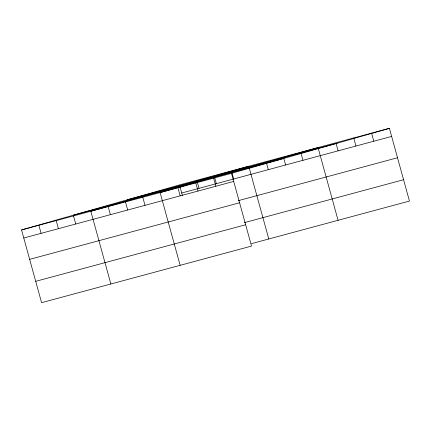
<?xml version="1.0" encoding="UTF-8"?>
<svg xmlns="http://www.w3.org/2000/svg" width="431" height="431" viewBox="0 0 431 431"><rect width="100%" height="100%" fill="white"/><g stroke="black" fill="none" stroke-linecap="round" stroke-linejoin="round"><path stroke-width="0.65" d="M389.419 128.33L231.49 173.348L251.526 246.079L41.581 302.67L21.55 229.938L179.474 184.921L389.419 128.33L409.45 201.061L251.472 243.644M248.757 166.247L90.828 211.265L110.864 283.997M127.36 199.779L337.301 143.184M73.663 215.085L283.603 158.489M21.55 229.938L231.49 173.348M181.704 193.002L391.644 136.411M23.775 238.02L233.715 181.424M238.257 200.679L397.517 157.746M29.653 259.354L239.593 202.759M244.312 222.66L403.572 179.727M35.708 281.335L245.648 224.745M371.57 133.141L373.796 141.223M353.727 137.952L355.952 146.028M336.051 143.383L338.109 150.839M338.071 220.3L318.035 147.569L160.111 192.587L180.142 265.318M301.059 153.484L302.945 160.321M283.738 158.15L285.624 164.987M266.59 163.441L268.303 169.658M249.269 168.112L268.788 238.979M231.948 172.783L233.661 178.994M214.8 178.073L216.34 183.665M213.647 178.159L215.872 186.235M197.312 182.119L199.02 188.331M195.798 182.965L198.028 191.046M179.991 186.785L182.415 195.588M177.955 187.776L180.18 195.857M142.79 197.258L145.015 205.339M125.469 201.923L127.695 210.005M108.149 206.594L110.374 214.676M73.512 215.931L75.737 224.012M56.192 220.602L58.417 228.683M38.871 225.273L41.096 233.349"/></g></svg>
